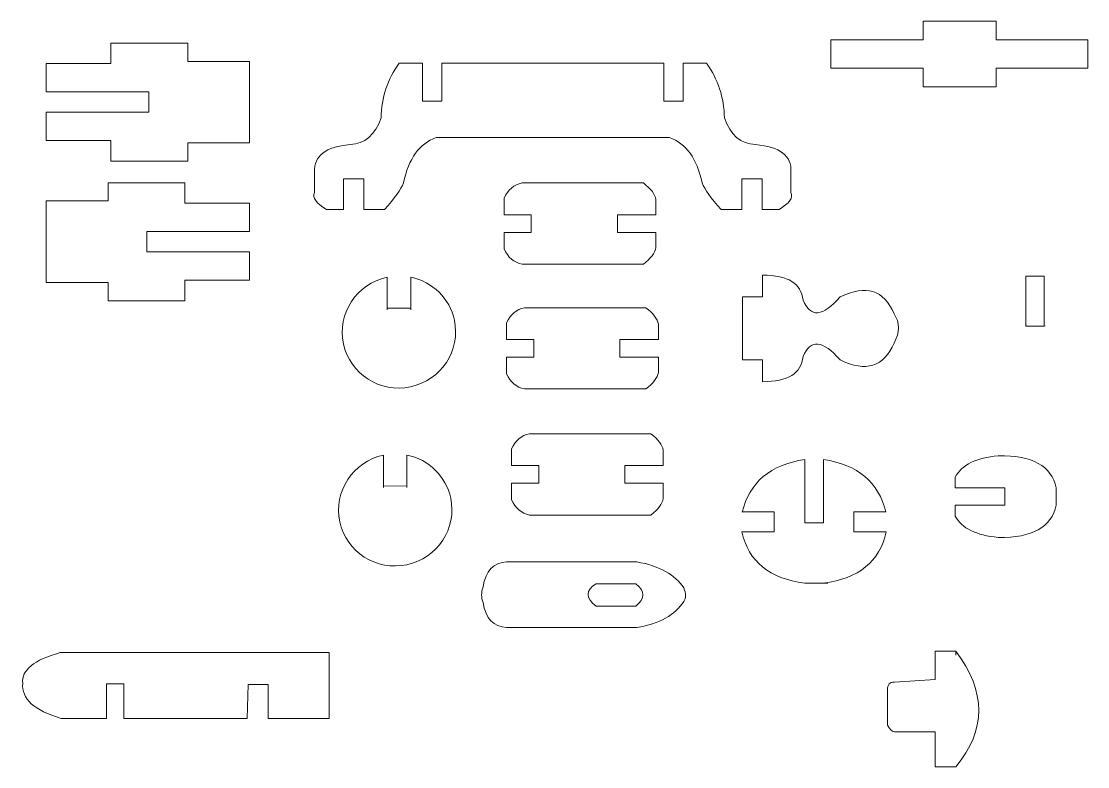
# Model space of a CAD drawing. Header units: centimetres. Extents: x -9.1 to 9.1, y -7.2 to 7.2.
# Drawn here: x -9.101 to -4.804, y 0.338 to 3.344 of the extents above; entities that cross this region are included whole.
import ezdxf

# ---------------------------------------------------------------- set-up
doc = ezdxf.new("R2010")
doc.units = ezdxf.units.CM
doc.header["$MEASUREMENT"] = 0
doc.layers.add('CAPA 1', color=7, linetype='Continuous')

msp = doc.modelspace()

# ---------------------------------------------------------------- linework, layer by layer
at = {"layer": 'CAPA 1', "color": 250, "lineweight": 9}
for points, knots in [([(-5.83857, 3.26905), (-5.83857, 3.26905), (-5.46728, 3.26905), (-5.46728, 3.26905), (-5.46728, 3.26905), (-5.46728, 3.26905), (-5.46728, 3.34375), (-5.46728, 3.34375), (-5.46728, 3.34375), (-5.46728, 3.34375), (-5.17289, 3.34375), (-5.17289, 3.34375), (-5.17289, 3.34375), (-5.17289, 3.34375), (-5.17289, 3.26905), (-5.17289, 3.26905), (-5.17289, 3.26905), (-5.17289, 3.26905), (-4.80379, 3.26905), (-4.80379, 3.26905)], [0, 0, 0, 0, 0.1666667, 0.1666667, 0.1666667, 0.1666667, 0.3333333, 0.3333333, 0.3333333, 0.3333333, 0.5, 0.5, 0.5, 0.5, 0.6666667, 0.6666667, 0.6666667, 0.6666667, 1, 1, 1, 1]), ([(-4.80379, 3.26905), (-4.80379, 3.26905), (-4.80379, 3.15443), (-4.80379, 3.15443), (-4.80379, 3.15443), (-4.80379, 3.15443), (-5.17289, 3.15443), (-5.17289, 3.15443), (-5.17289, 3.15443), (-5.17289, 3.15443), (-5.17289, 3.07973), (-5.17289, 3.07973), (-5.17289, 3.07973), (-5.17289, 3.07973), (-5.46728, 3.07973), (-5.46728, 3.07973), (-5.46728, 3.07973), (-5.46728, 3.07973), (-5.46728, 3.15443), (-5.46728, 3.15443), (-5.46728, 3.15443), (-5.46728, 3.15443), (-5.83857, 3.15443), (-5.83857, 3.15443), (-5.83857, 3.15443), (-5.83857, 3.15443), (-5.83857, 3.26905), (-5.83857, 3.26905)], [0, 0, 0, 0, 0.125, 0.125, 0.125, 0.125, 0.25, 0.25, 0.25, 0.25, 0.375, 0.375, 0.375, 0.375, 0.5, 0.5, 0.5, 0.5, 0.625, 0.625, 0.625, 0.625, 0.75, 0.75, 0.75, 0.75, 1, 1, 1, 1]), ([(-8.58699, 3.05878), (-8.58699, 3.05878), (-9.00091, 3.05878), (-9.00091, 3.05878), (-9.00091, 3.05878), (-9.00091, 3.05878), (-9.00091, 3.17299), (-9.00091, 3.17299), (-9.00091, 3.17299), (-9.00091, 3.17299), (-8.73992, 3.17299), (-8.73992, 3.17299), (-8.73992, 3.17299), (-8.73992, 3.17299), (-8.73992, 3.25604), (-8.73992, 3.25604), (-8.73992, 3.25604), (-8.73992, 3.25604), (-8.43013, 3.25604), (-8.43013, 3.25604), (-8.43013, 3.25604), (-8.43013, 3.25604), (-8.43013, 3.18223), (-8.43013, 3.18223), (-8.43013, 3.18223), (-8.43013, 3.18223), (-8.181, 3.18223), (-8.181, 3.18223)], [0, 0, 0, 0, 0.125, 0.125, 0.125, 0.125, 0.25, 0.25, 0.25, 0.25, 0.375, 0.375, 0.375, 0.375, 0.5, 0.5, 0.5, 0.5, 0.625, 0.625, 0.625, 0.625, 0.75, 0.75, 0.75, 0.75, 1, 1, 1, 1]), ([(-8.181, 3.18223), (-8.181, 3.18223), (-8.181, 2.85359), (-8.181, 2.85359), (-8.181, 2.85359), (-8.181, 2.85359), (-8.43013, 2.85359), (-8.43013, 2.85359), (-8.43013, 2.85359), (-8.43013, 2.85359), (-8.43013, 2.77978), (-8.43013, 2.77978), (-8.43013, 2.77978), (-8.43013, 2.77978), (-8.73992, 2.77978), (-8.73992, 2.77978), (-8.73992, 2.77978), (-8.73992, 2.77978), (-8.73992, 2.8628), (-8.73992, 2.8628), (-8.73992, 2.8628), (-8.73992, 2.8628), (-9.00091, 2.8628), (-9.00091, 2.8628), (-9.00091, 2.8628), (-9.00091, 2.8628), (-9.00091, 2.97704), (-9.00091, 2.97704), (-9.00091, 2.97704), (-9.00091, 2.97704), (-8.58699, 2.97704), (-8.58699, 2.97704), (-8.58699, 2.97704), (-8.58699, 2.97704), (-8.58699, 3.05878), (-8.58699, 3.05878)], [0, 0, 0, 0, 0.1, 0.1, 0.1, 0.1, 0.2, 0.2, 0.2, 0.2, 0.3, 0.3, 0.3, 0.3, 0.4, 0.4, 0.4, 0.4, 0.5, 0.5, 0.5, 0.5, 0.6, 0.6, 0.6, 0.6, 0.7, 0.7, 0.7, 0.7, 0.8, 0.8, 0.8, 0.8, 1, 1, 1, 1]), ([(-7.57829, 3.17523), (-7.62534, 3.11071), (-7.64965, 3.03698), (-7.6512, 2.954), (-7.6512, 2.954), (-7.67496, 2.8855), (-7.71671, 2.8496), (-7.77645, 2.84636), (-7.77645, 2.84636), (-7.87487, 2.83794), (-7.92248, 2.80132), (-7.91924, 2.73651)], [0, 0, 0, 0, 0.25, 0.25, 0.25, 0.25, 0.5, 0.5, 0.5, 0.5, 1, 1, 1, 1]), ([(-7.57829, 3.17523), (-7.57829, 3.17523), (-7.48425, 3.17523), (-7.48425, 3.17523), (-7.48425, 3.17523), (-7.48425, 3.17523), (-7.48425, 3.02213), (-7.48425, 3.02213), (-7.48425, 3.02213), (-7.48425, 3.02213), (-7.40658, 3.02213), (-7.40658, 3.02213), (-7.40658, 3.02213), (-7.40658, 3.02213), (-7.40658, 3.17523), (-7.40658, 3.17523)], [0, 0, 0, 0, 0.2, 0.2, 0.2, 0.2, 0.4, 0.4, 0.4, 0.4, 0.6, 0.6, 0.6, 0.6, 1, 1, 1, 1]), ([(-6.34047, 3.17523), (-6.34047, 3.17523), (-6.43451, 3.17523), (-6.43451, 3.17523), (-6.43451, 3.17523), (-6.43451, 3.17523), (-6.43451, 3.02213), (-6.43451, 3.02213), (-6.43451, 3.02213), (-6.43451, 3.02213), (-6.51218, 3.02213), (-6.51218, 3.02213), (-6.51218, 3.02213), (-6.51218, 3.02213), (-6.51218, 3.17523), (-6.51218, 3.17523)], [0, 0, 0, 0, 0.2, 0.2, 0.2, 0.2, 0.4, 0.4, 0.4, 0.4, 0.6, 0.6, 0.6, 0.6, 1, 1, 1, 1]), ([(-6.34047, 3.17523), (-6.29342, 3.11071), (-6.26911, 3.03698), (-6.26756, 2.954), (-6.26756, 2.954), (-6.2438, 2.8855), (-6.20205, 2.8496), (-6.14231, 2.84636), (-6.14231, 2.84636), (-6.04389, 2.83794), (-5.99628, 2.80132), (-5.99952, 2.73651)], [0, 0, 0, 0, 0.25, 0.25, 0.25, 0.25, 0.5, 0.5, 0.5, 0.5, 1, 1, 1, 1]), ([(-7.42932, 2.87491), (-7.49653, 2.85117), (-7.54047, 2.79039), (-7.56112, 2.69256), (-7.56112, 2.69256), (-7.57101, 2.66546), (-7.59664, 2.62959), (-7.63802, 2.58493)], [0, 0, 0, 0, 0.3333333, 0.3333333, 0.3333333, 0.3333333, 1, 1, 1, 1]), ([(-6.48944, 2.87491), (-6.42223, 2.85117), (-6.37829, 2.79039), (-6.35764, 2.69256), (-6.35764, 2.69256), (-6.34775, 2.66546), (-6.32212, 2.62959), (-6.28074, 2.58493)], [0, 0, 0, 0, 0.3333333, 0.3333333, 0.3333333, 0.3333333, 1, 1, 1, 1]), ([(-7.63802, 2.58493), (-7.63802, 2.58493), (-7.72152, 2.58493), (-7.72152, 2.58493), (-7.72152, 2.58493), (-7.72152, 2.58493), (-7.72152, 2.70796), (-7.72152, 2.70796), (-7.72152, 2.70796), (-7.72152, 2.70796), (-7.8028, 2.70796), (-7.8028, 2.70796), (-7.8028, 2.70796), (-7.8028, 2.70796), (-7.8028, 2.58493), (-7.8028, 2.58493), (-7.8028, 2.58493), (-7.8028, 2.58493), (-7.87101, 2.58493), (-7.87101, 2.58493), (-7.87101, 2.58493), (-7.91316, 2.60981), (-7.92923, 2.63283), (-7.91924, 2.65403), (-7.91924, 2.65403), (-7.91924, 2.65403), (-7.91924, 2.73651), (-7.91924, 2.73651)], [0, 0, 0, 0, 0.125, 0.125, 0.125, 0.125, 0.25, 0.25, 0.25, 0.25, 0.375, 0.375, 0.375, 0.375, 0.5, 0.5, 0.5, 0.5, 0.625, 0.625, 0.625, 0.625, 0.75, 0.75, 0.75, 0.75, 1, 1, 1, 1]), ([(-6.28074, 2.58493), (-6.28074, 2.58493), (-6.19724, 2.58493), (-6.19724, 2.58493), (-6.19724, 2.58493), (-6.19724, 2.58493), (-6.19724, 2.70796), (-6.19724, 2.70796), (-6.19724, 2.70796), (-6.19724, 2.70796), (-6.11595, 2.70796), (-6.11595, 2.70796), (-6.11595, 2.70796), (-6.11595, 2.70796), (-6.11595, 2.58493), (-6.11595, 2.58493), (-6.11595, 2.58493), (-6.11595, 2.58493), (-6.04775, 2.58493), (-6.04775, 2.58493), (-6.04775, 2.58493), (-6.0056, 2.60981), (-5.98953, 2.63283), (-5.99952, 2.65403), (-5.99952, 2.65403), (-5.99952, 2.65403), (-5.99952, 2.73651), (-5.99952, 2.73651)], [0, 0, 0, 0, 0.125, 0.125, 0.125, 0.125, 0.25, 0.25, 0.25, 0.25, 0.375, 0.375, 0.375, 0.375, 0.5, 0.5, 0.5, 0.5, 0.625, 0.625, 0.625, 0.625, 0.75, 0.75, 0.75, 0.75, 1, 1, 1, 1]), ([(-8.59491, 2.4958), (-8.59491, 2.4958), (-8.181, 2.4958), (-8.181, 2.4958), (-8.181, 2.4958), (-8.181, 2.4958), (-8.181, 2.61001), (-8.181, 2.61001), (-8.181, 2.61001), (-8.181, 2.61001), (-8.44201, 2.61001), (-8.44201, 2.61001), (-8.44201, 2.61001), (-8.44201, 2.61001), (-8.44201, 2.69306), (-8.44201, 2.69306), (-8.44201, 2.69306), (-8.44201, 2.69306), (-8.75178, 2.69306), (-8.75178, 2.69306), (-8.75178, 2.69306), (-8.75178, 2.69306), (-8.75178, 2.61925), (-8.75178, 2.61925), (-8.75178, 2.61925), (-8.75178, 2.61925), (-9.00091, 2.61925), (-9.00091, 2.61925)], [0, 0, 0, 0, 0.125, 0.125, 0.125, 0.125, 0.25, 0.25, 0.25, 0.25, 0.375, 0.375, 0.375, 0.375, 0.5, 0.5, 0.5, 0.5, 0.625, 0.625, 0.625, 0.625, 0.75, 0.75, 0.75, 0.75, 1, 1, 1, 1]), ([(-7.04589, 2.56353), (-7.04589, 2.56353), (-7.15575, 2.56353), (-7.15575, 2.56353), (-7.15575, 2.56353), (-7.15575, 2.56353), (-7.15575, 2.63054), (-7.15575, 2.63054)], [0, 0, 0, 0, 0.3333333, 0.3333333, 0.3333333, 0.3333333, 1, 1, 1, 1]), ([(-6.69876, 2.56353), (-6.69876, 2.56353), (-6.5439, 2.56353), (-6.5439, 2.56353), (-6.5439, 2.56353), (-6.5439, 2.56353), (-6.5439, 2.62503), (-6.5439, 2.62503)], [0, 0, 0, 0, 0.3333333, 0.3333333, 0.3333333, 0.3333333, 1, 1, 1, 1]), ([(-9.00091, 2.61925), (-9.00091, 2.61925), (-9.00091, 2.29061), (-9.00091, 2.29061), (-9.00091, 2.29061), (-9.00091, 2.29061), (-8.75178, 2.29061), (-8.75178, 2.29061), (-8.75178, 2.29061), (-8.75178, 2.29061), (-8.75178, 2.2168), (-8.75178, 2.2168), (-8.75178, 2.2168), (-8.75178, 2.2168), (-8.44201, 2.2168), (-8.44201, 2.2168), (-8.44201, 2.2168), (-8.44201, 2.2168), (-8.44201, 2.29982), (-8.44201, 2.29982), (-8.44201, 2.29982), (-8.44201, 2.29982), (-8.181, 2.29982), (-8.181, 2.29982), (-8.181, 2.29982), (-8.181, 2.29982), (-8.181, 2.41406), (-8.181, 2.41406), (-8.181, 2.41406), (-8.181, 2.41406), (-8.59491, 2.41406), (-8.59491, 2.41406), (-8.59491, 2.41406), (-8.59491, 2.41406), (-8.59491, 2.4958), (-8.59491, 2.4958)], [0, 0, 0, 0, 0.1, 0.1, 0.1, 0.1, 0.2, 0.2, 0.2, 0.2, 0.3, 0.3, 0.3, 0.3, 0.4, 0.4, 0.4, 0.4, 0.5, 0.5, 0.5, 0.5, 0.6, 0.6, 0.6, 0.6, 0.7, 0.7, 0.7, 0.7, 0.8, 0.8, 0.8, 0.8, 1, 1, 1, 1]), ([(-7.04589, 2.49278), (-7.04589, 2.49278), (-7.15575, 2.49278), (-7.15575, 2.49278), (-7.15575, 2.49278), (-7.15575, 2.49278), (-7.15575, 2.42577), (-7.15575, 2.42577)], [0, 0, 0, 0, 0.3333333, 0.3333333, 0.3333333, 0.3333333, 1, 1, 1, 1]), ([(-6.69876, 2.49278), (-6.69876, 2.49278), (-6.5439, 2.49278), (-6.5439, 2.49278), (-6.5439, 2.49278), (-6.5439, 2.49278), (-6.5439, 2.43125), (-6.5439, 2.43125)], [0, 0, 0, 0, 0.3333333, 0.3333333, 0.3333333, 0.3333333, 1, 1, 1, 1]), ([(-7.53208, 2.3122), (-7.44364, 2.29409), (-7.37457, 2.22601), (-7.35591, 2.13855), (-7.35591, 2.13855), (-7.32985, 2.01654), (-7.40877, 1.89625), (-7.53218, 1.86989), (-7.53218, 1.86989), (-7.65558, 1.84356), (-7.77675, 1.92111), (-7.8028, 2.04314), (-7.8028, 2.04314), (-7.82886, 2.16518), (-7.74994, 2.28545), (-7.62654, 2.3118)], [0, 0, 0, 0, 0.2, 0.2, 0.2, 0.2, 0.4, 0.4, 0.4, 0.4, 0.6, 0.6, 0.6, 0.6, 1, 1, 1, 1]), ([(-7.62654, 2.18725), (-7.62654, 2.18725), (-7.53208, 2.18765), (-7.53208, 2.18765), (-7.53208, 2.18765), (-7.53208, 2.18765), (-7.53208, 2.1807), (-7.53208, 2.1807), (-7.53208, 2.1807), (-7.53208, 2.1807), (-7.53208, 2.3122), (-7.53208, 2.3122)], [0, 0, 0, 0, 0.25, 0.25, 0.25, 0.25, 0.5, 0.5, 0.5, 0.5, 1, 1, 1, 1]), ([(-7.62654, 2.3118), (-7.62654, 2.3118), (-7.62654, 2.1807), (-7.62654, 2.1807), (-7.62654, 2.1807), (-7.62654, 2.1807), (-7.62654, 2.18725), (-7.62654, 2.18725)], [0, 0, 0, 0, 0.3333333, 0.3333333, 0.3333333, 0.3333333, 1, 1, 1, 1]), ([(-6.19477, 2.23256), (-6.19477, 2.23256), (-6.11406, 2.23256), (-6.11406, 2.23256), (-6.11406, 2.23256), (-6.11406, 2.23256), (-6.11406, 2.32045), (-6.11406, 2.32045), (-6.11406, 2.32045), (-6.01163, 2.31993), (-5.95722, 2.28625), (-5.9509, 2.21939), (-5.9509, 2.21939), (-5.9213, 2.14752), (-5.87151, 2.15193), (-5.80151, 2.23256), (-5.80151, 2.23256), (-5.69741, 2.28331), (-5.62492, 2.26059), (-5.58401, 2.16446)], [0, 0, 0, 0, 0.1666667, 0.1666667, 0.1666667, 0.1666667, 0.3333333, 0.3333333, 0.3333333, 0.3333333, 0.5, 0.5, 0.5, 0.5, 0.6666667, 0.6666667, 0.6666667, 0.6666667, 1, 1, 1, 1]), ([(-5.05364, 2.31559), (-5.05364, 2.31559), (-5.05364, 2.11459), (-5.05364, 2.11459), (-5.05364, 2.11459), (-5.05364, 2.11459), (-5.04928, 2.11576), (-5.04928, 2.11576)], [0, 0, 0, 0, 0.3333333, 0.3333333, 0.3333333, 0.3333333, 1, 1, 1, 1]), ([(-5.05364, 2.31559), (-5.05364, 2.31559), (-4.97891, 2.31559), (-4.97891, 2.31559), (-4.97891, 2.31559), (-4.97891, 2.31559), (-4.97891, 2.11459), (-4.97891, 2.11459), (-4.97891, 2.11459), (-4.97891, 2.11459), (-4.97455, 2.11576), (-4.97455, 2.11576)], [0, 0, 0, 0, 0.25, 0.25, 0.25, 0.25, 0.5, 0.5, 0.5, 0.5, 1, 1, 1, 1]), ([(-6.19477, 2.23256), (-6.19477, 2.23256), (-6.19477, 1.97833), (-6.19477, 1.97833), (-6.19477, 1.97833), (-6.19477, 1.97833), (-6.11406, 1.97833), (-6.11406, 1.97833), (-6.11406, 1.97833), (-6.11406, 1.97833), (-6.11406, 1.89044), (-6.11406, 1.89044), (-6.11406, 1.89044), (-6.01163, 1.89096), (-5.95722, 1.92464), (-5.9509, 1.9915), (-5.9509, 1.9915), (-5.9213, 2.06335), (-5.87151, 2.05896), (-5.80151, 1.97833), (-5.80151, 1.97833), (-5.69741, 1.92758), (-5.62492, 1.95028), (-5.58401, 2.04643), (-5.58401, 2.04643), (-5.56055, 2.08873), (-5.56055, 2.12806), (-5.58401, 2.16446)], [0, 0, 0, 0, 0.125, 0.125, 0.125, 0.125, 0.25, 0.25, 0.25, 0.25, 0.375, 0.375, 0.375, 0.375, 0.5, 0.5, 0.5, 0.5, 0.625, 0.625, 0.625, 0.625, 0.75, 0.75, 0.75, 0.75, 1, 1, 1, 1]), ([(-7.03593, 2.06033), (-7.03593, 2.06033), (-7.14579, 2.06033), (-7.14579, 2.06033), (-7.14579, 2.06033), (-7.14579, 2.06033), (-7.14579, 2.12734), (-7.14579, 2.12734)], [0, 0, 0, 0, 0.3333333, 0.3333333, 0.3333333, 0.3333333, 1, 1, 1, 1]), ([(-6.6888, 2.06033), (-6.6888, 2.06033), (-6.53393, 2.06033), (-6.53393, 2.06033), (-6.53393, 2.06033), (-6.53393, 2.06033), (-6.53393, 2.12184), (-6.53393, 2.12184)], [0, 0, 0, 0, 0.3333333, 0.3333333, 0.3333333, 0.3333333, 1, 1, 1, 1]), ([(-7.03593, 1.98959), (-7.03593, 1.98959), (-7.14579, 1.98959), (-7.14579, 1.98959), (-7.14579, 1.98959), (-7.14579, 1.98959), (-7.14579, 1.92258), (-7.14579, 1.92258)], [0, 0, 0, 0, 0.3333333, 0.3333333, 0.3333333, 0.3333333, 1, 1, 1, 1]), ([(-6.6888, 1.98959), (-6.6888, 1.98959), (-6.53393, 1.98959), (-6.53393, 1.98959), (-6.53393, 1.98959), (-6.53393, 1.98959), (-6.53393, 1.92806), (-6.53393, 1.92806)], [0, 0, 0, 0, 0.3333333, 0.3333333, 0.3333333, 0.3333333, 1, 1, 1, 1]), ([(-7.54702, 1.59478), (-7.45859, 1.57667), (-7.38951, 1.50859), (-7.37085, 1.42112), (-7.37085, 1.42112), (-7.3448, 1.29911), (-7.42371, 1.17882), (-7.54712, 1.15246), (-7.54712, 1.15246), (-7.67053, 1.12613), (-7.79169, 1.20368), (-7.81775, 1.32572), (-7.81775, 1.32572), (-7.84381, 1.44775), (-7.76489, 1.56802), (-7.64148, 1.59438)], [0, 0, 0, 0, 0.2, 0.2, 0.2, 0.2, 0.4, 0.4, 0.4, 0.4, 0.6, 0.6, 0.6, 0.6, 1, 1, 1, 1]), ([(-7.64148, 1.46982), (-7.64148, 1.46982), (-7.54702, 1.47022), (-7.54702, 1.47022), (-7.54702, 1.47022), (-7.54702, 1.47022), (-7.54702, 1.46327), (-7.54702, 1.46327), (-7.54702, 1.46327), (-7.54702, 1.46327), (-7.54702, 1.59478), (-7.54702, 1.59478)], [0, 0, 0, 0, 0.25, 0.25, 0.25, 0.25, 0.5, 0.5, 0.5, 0.5, 1, 1, 1, 1]), ([(-7.64148, 1.59438), (-7.64148, 1.59438), (-7.64148, 1.46327), (-7.64148, 1.46327), (-7.64148, 1.46327), (-7.64148, 1.46327), (-7.64148, 1.46982), (-7.64148, 1.46982)], [0, 0, 0, 0, 0.3333333, 0.3333333, 0.3333333, 0.3333333, 1, 1, 1, 1]), ([(-7.016, 1.55215), (-7.016, 1.55215), (-7.12586, 1.55215), (-7.12586, 1.55215), (-7.12586, 1.55215), (-7.12586, 1.55215), (-7.12586, 1.61916), (-7.12586, 1.61916)], [0, 0, 0, 0, 0.3333333, 0.3333333, 0.3333333, 0.3333333, 1, 1, 1, 1]), ([(-6.66887, 1.55215), (-6.66887, 1.55215), (-6.514, 1.55215), (-6.514, 1.55215), (-6.514, 1.55215), (-6.514, 1.55215), (-6.514, 1.61366), (-6.514, 1.61366)], [0, 0, 0, 0, 0.3333333, 0.3333333, 0.3333333, 0.3333333, 1, 1, 1, 1]), ([(-5.13774, 1.462), (-5.13774, 1.462), (-5.33767, 1.462), (-5.33767, 1.462), (-5.33767, 1.462), (-5.33767, 1.462), (-5.33767, 1.50595), (-5.33767, 1.50595), (-5.33767, 1.50595), (-5.31094, 1.55519), (-5.2531, 1.58374), (-5.16409, 1.59161), (-5.16409, 1.59161), (-5.02661, 1.59413), (-4.94897, 1.55093), (-4.93123, 1.462)], [0, 0, 0, 0, 0.2, 0.2, 0.2, 0.2, 0.4, 0.4, 0.4, 0.4, 0.6, 0.6, 0.6, 0.6, 1, 1, 1, 1]), ([(-7.016, 1.48141), (-7.016, 1.48141), (-7.12586, 1.48141), (-7.12586, 1.48141), (-7.12586, 1.48141), (-7.12586, 1.48141), (-7.12586, 1.4144), (-7.12586, 1.4144)], [0, 0, 0, 0, 0.3333333, 0.3333333, 0.3333333, 0.3333333, 1, 1, 1, 1]), ([(-6.66887, 1.48141), (-6.66887, 1.48141), (-6.514, 1.48141), (-6.514, 1.48141), (-6.514, 1.48141), (-6.514, 1.48141), (-6.514, 1.41988), (-6.514, 1.41988)], [0, 0, 0, 0, 0.3333333, 0.3333333, 0.3333333, 0.3333333, 1, 1, 1, 1]), ([(-4.93123, 1.462), (-4.93123, 1.462), (-4.93123, 1.39245), (-4.93123, 1.39245), (-4.93123, 1.39245), (-4.94897, 1.30352), (-5.02661, 1.2603), (-5.16409, 1.26282), (-5.16409, 1.26282), (-5.2531, 1.27069), (-5.31094, 1.29926), (-5.33767, 1.34851), (-5.33767, 1.34851), (-5.33767, 1.34851), (-5.33767, 1.39245), (-5.33767, 1.39245), (-5.33767, 1.39245), (-5.33767, 1.39245), (-5.13774, 1.39245), (-5.13774, 1.39245), (-5.13774, 1.39245), (-5.13774, 1.39245), (-5.13774, 1.462), (-5.13774, 1.462)], [0, 0, 0, 0, 0.1428571, 0.1428571, 0.1428571, 0.1428571, 0.2857143, 0.2857143, 0.2857143, 0.2857143, 0.4285714, 0.4285714, 0.4285714, 0.4285714, 0.5714286, 0.5714286, 0.5714286, 0.5714286, 0.7142857, 0.7142857, 0.7142857, 0.7142857, 1, 1, 1, 1]), ([(-6.19734, 1.28516), (-6.19734, 1.28516), (-6.06683, 1.28516), (-6.06683, 1.28516), (-6.06683, 1.28516), (-6.06683, 1.28516), (-6.06683, 1.36562), (-6.06683, 1.36562), (-6.06683, 1.36562), (-6.06683, 1.36562), (-6.19734, 1.36562), (-6.19734, 1.36562)], [0, 0, 0, 0, 0.25, 0.25, 0.25, 0.25, 0.5, 0.5, 0.5, 0.5, 1, 1, 1, 1]), ([(-5.6154, 1.28516), (-5.6154, 1.28516), (-5.74591, 1.28516), (-5.74591, 1.28516), (-5.74591, 1.28516), (-5.74591, 1.28516), (-5.74591, 1.36562), (-5.74591, 1.36562), (-5.74591, 1.36562), (-5.74591, 1.36562), (-5.6154, 1.36562), (-5.6154, 1.36562)], [0, 0, 0, 0, 0.25, 0.25, 0.25, 0.25, 0.5, 0.5, 0.5, 0.5, 1, 1, 1, 1]), ([(-6.62461, 1.07564), (-6.58672, 1.04575), (-6.58672, 1.01585), (-6.62461, 0.98596), (-6.62461, 0.98596), (-6.62461, 0.98596), (-6.78498, 0.98596), (-6.78498, 0.98596), (-6.78498, 0.98596), (-6.82748, 1.01862), (-6.82748, 1.04851), (-6.78498, 1.07564)], [0, 0, 0, 0, 0.25, 0.25, 0.25, 0.25, 0.5, 0.5, 0.5, 0.5, 1, 1, 1, 1]), ([(-8.94015, 0.53234), (-9.04933, 0.5645), (-9.1012, 0.612), (-9.09572, 0.6749), (-9.09572, 0.6749), (-9.1011, 0.72746), (-9.05053, 0.76849), (-8.94404, 0.79801), (-8.94404, 0.79801), (-8.94404, 0.79801), (-7.86047, 0.79801), (-7.86047, 0.79801), (-7.86047, 0.79801), (-7.86047, 0.79801), (-7.86047, 0.53234), (-7.86047, 0.53234), (-7.86047, 0.53234), (-7.86047, 0.53234), (-8.10589, 0.53234), (-8.10589, 0.53234), (-8.10589, 0.53234), (-8.10589, 0.53234), (-8.10589, 0.66882), (-8.10589, 0.66882), (-8.10589, 0.66882), (-8.10589, 0.66882), (-8.18723, 0.66882), (-8.18723, 0.66882), (-8.18723, 0.66882), (-8.18723, 0.66882), (-8.18723, 0.66882), (-8.18723, 0.66882), (-8.18723, 0.66882), (-8.18723, 0.66882), (-8.18723, 0.66882), (-8.18723, 0.66882), (-8.18723, 0.66882), (-8.18723, 0.66882), (-8.19104, 0.53234), (-8.19104, 0.53234), (-8.19104, 0.53234), (-8.19104, 0.53234), (-8.6882, 0.53234), (-8.6882, 0.53234), (-8.6882, 0.53234), (-8.6882, 0.53234), (-8.6882, 0.67261), (-8.6882, 0.67261), (-8.6882, 0.67261), (-8.6882, 0.67261), (-8.75795, 0.67261), (-8.75795, 0.67261), (-8.75795, 0.67261), (-8.75795, 0.67261), (-8.75795, 0.53234), (-8.75795, 0.53234), (-8.75795, 0.53234), (-8.75795, 0.53234), (-8.94015, 0.53234), (-8.94015, 0.53234)], [0, 0, 0, 0, 0.0625, 0.0625, 0.0625, 0.0625, 0.125, 0.125, 0.125, 0.125, 0.1875, 0.1875, 0.1875, 0.1875, 0.25, 0.25, 0.25, 0.25, 0.3125, 0.3125, 0.3125, 0.3125, 0.375, 0.375, 0.375, 0.375, 0.4375, 0.4375, 0.4375, 0.4375, 0.5, 0.5, 0.5, 0.5, 0.5625, 0.5625, 0.5625, 0.5625, 0.625, 0.625, 0.625, 0.625, 0.6875, 0.6875, 0.6875, 0.6875, 0.75, 0.75, 0.75, 0.75, 0.8125, 0.8125, 0.8125, 0.8125, 0.875, 0.875, 0.875, 0.875, 1, 1, 1, 1]), ([(-5.33498, 0.78807), (-5.33498, 0.78807), (-5.33498, 0.80376), (-5.33498, 0.80376), (-5.33498, 0.80376), (-5.33498, 0.80376), (-5.41895, 0.80376), (-5.41895, 0.80376), (-5.41895, 0.80376), (-5.41895, 0.80376), (-5.41895, 0.6894), (-5.41895, 0.6894), (-5.41895, 0.6894), (-5.41895, 0.6894), (-5.58234, 0.67886), (-5.58234, 0.67886), (-5.58234, 0.67886), (-5.60187, 0.67941), (-5.61112, 0.66905), (-5.61009, 0.6478)], [0, 0, 0, 0, 0.1666667, 0.1666667, 0.1666667, 0.1666667, 0.3333333, 0.3333333, 0.3333333, 0.3333333, 0.5, 0.5, 0.5, 0.5, 0.6666667, 0.6666667, 0.6666667, 0.6666667, 1, 1, 1, 1]), ([(-5.58234, 0.47863), (-5.58234, 0.47863), (-5.41895, 0.47863), (-5.41895, 0.47863), (-5.41895, 0.47863), (-5.41895, 0.47863), (-5.41895, 0.33801), (-5.41895, 0.33801), (-5.41895, 0.33801), (-5.41895, 0.33801), (-5.33498, 0.33801), (-5.33498, 0.33801)], [0, 0, 0, 0, 0.25, 0.25, 0.25, 0.25, 0.5, 0.5, 0.5, 0.5, 1, 1, 1, 1])]:
    msp.add_open_spline(points, degree=3, knots=knots, dxfattribs=at)
for points in [[(-7.40658, 3.17523), (-7.40658, 3.17523), (-6.51218, 3.17523), (-6.51218, 3.17523)], [(-7.42932, 2.87491), (-7.42932, 2.87491), (-6.48944, 2.87491), (-6.48944, 2.87491)], [(-7.15575, 2.63054), (-7.14031, 2.66451), (-7.11614, 2.68502), (-7.08326, 2.69204)], [(-7.08326, 2.69204), (-7.08326, 2.69204), (-6.59441, 2.69204), (-6.59441, 2.69204)], [(-6.59441, 2.69204), (-6.56455, 2.66942), (-6.54771, 2.64708), (-6.5439, 2.62503)], [(-7.04589, 2.56353), (-7.04589, 2.56353), (-7.04589, 2.49278), (-7.04589, 2.49278)], [(-6.69876, 2.56353), (-6.69876, 2.56353), (-6.69876, 2.49278), (-6.69876, 2.49278)], [(-7.15575, 2.42577), (-7.14031, 2.39179), (-7.11614, 2.37129), (-7.08326, 2.36424)], [(-6.59441, 2.36424), (-6.56455, 2.38689), (-6.54771, 2.40923), (-6.5439, 2.43125)], [(-7.08326, 2.36424), (-7.08326, 2.36424), (-6.59441, 2.36424), (-6.59441, 2.36424)], [(-7.14579, 2.12734), (-7.13034, 2.16132), (-7.10618, 2.18182), (-7.0733, 2.18885)], [(-7.0733, 2.18885), (-7.0733, 2.18885), (-6.58445, 2.18885), (-6.58445, 2.18885)], [(-6.58445, 2.18885), (-6.55458, 2.16623), (-6.53774, 2.14388), (-6.53393, 2.12184)], [(-5.05364, 2.11459), (-5.05364, 2.11459), (-4.97891, 2.11459), (-4.97891, 2.11459)], [(-7.03593, 2.06033), (-7.03593, 2.06033), (-7.03593, 1.98959), (-7.03593, 1.98959)], [(-6.6888, 2.06033), (-6.6888, 2.06033), (-6.6888, 1.98959), (-6.6888, 1.98959)], [(-7.14579, 1.92258), (-7.13034, 1.8886), (-7.10618, 1.8681), (-7.0733, 1.86105)], [(-6.58445, 1.86105), (-6.55458, 1.88369), (-6.53774, 1.90604), (-6.53393, 1.92806)], [(-7.0733, 1.86105), (-7.0733, 1.86105), (-6.58445, 1.86105), (-6.58445, 1.86105)], [(-7.12586, 1.61916), (-7.11041, 1.65314), (-7.08625, 1.67364), (-7.05337, 1.68067)], [(-7.05337, 1.68067), (-7.05337, 1.68067), (-6.56452, 1.68067), (-6.56452, 1.68067)], [(-6.56452, 1.68067), (-6.53465, 1.65805), (-6.51781, 1.6357), (-6.514, 1.61366)], [(-7.016, 1.55215), (-7.016, 1.55215), (-7.016, 1.48141), (-7.016, 1.48141)], [(-6.66887, 1.55215), (-6.66887, 1.55215), (-6.66887, 1.48141), (-6.66887, 1.48141)], [(-5.94425, 1.57654), (-6.08277, 1.55594), (-6.16665, 1.48514), (-6.19589, 1.36418)], [(-5.94425, 1.32081), (-5.94425, 1.32081), (-5.94425, 1.57654), (-5.94425, 1.57654)], [(-5.86849, 1.32081), (-5.86849, 1.32081), (-5.86849, 1.57654), (-5.86849, 1.57654)], [(-5.86849, 1.57654), (-5.72996, 1.55594), (-5.64609, 1.48514), (-5.61682, 1.36418)], [(-6.56452, 1.35287), (-6.53465, 1.37551), (-6.51781, 1.39786), (-6.514, 1.41988)], [(-7.12586, 1.4144), (-7.11041, 1.38042), (-7.08625, 1.35992), (-7.05337, 1.35287)], [(-7.05337, 1.35287), (-7.05337, 1.35287), (-6.56452, 1.35287), (-6.56452, 1.35287)], [(-5.94425, 1.32081), (-5.94425, 1.32081), (-5.86849, 1.32081), (-5.86849, 1.32081)], [(-6.19734, 1.28516), (-6.17051, 1.16509), (-6.08614, 1.09612), (-5.94425, 1.07825)], [(-5.6154, 1.28516), (-5.64223, 1.16509), (-5.72658, 1.09612), (-5.86849, 1.07825)], [(-7.24032, 1.06301), (-7.22954, 1.12763), (-7.19785, 1.16113), (-7.14529, 1.16352)], [(-7.14529, 1.16352), (-7.14529, 1.16352), (-6.62077, 1.16352), (-6.62077, 1.16352)], [(-6.62077, 1.16352), (-6.52912, 1.14785), (-6.46615, 1.11288), (-6.43182, 1.05862)], [(-6.78498, 1.07564), (-6.78498, 1.07564), (-6.62461, 1.07564), (-6.62461, 1.07564)], [(-5.94425, 1.07825), (-5.94425, 1.07825), (-5.85066, 1.07825), (-5.85066, 1.07825)], [(-7.24032, 1.06301), (-7.24837, 1.04139), (-7.24837, 1.02029), (-7.24032, 0.99971)], [(-6.43182, 1.05862), (-6.42218, 1.03598), (-6.42218, 1.01782), (-6.43182, 1.0041)], [(-7.24032, 0.99971), (-7.22954, 0.93512), (-7.19785, 0.90161), (-7.14529, 0.8992)], [(-6.62077, 0.8992), (-6.52912, 0.91487), (-6.46615, 0.94984), (-6.43182, 1.0041)], [(-7.14529, 0.8992), (-7.14529, 0.8992), (-6.62077, 0.8992), (-6.62077, 0.8992)], [(-5.33498, 0.80376), (-5.21217, 0.641), (-5.21217, 0.48575), (-5.33498, 0.33801)], [(-5.61009, 0.6478), (-5.61009, 0.6478), (-5.61009, 0.50499), (-5.61009, 0.50499)], [(-5.61009, 0.50499), (-5.60185, 0.48857), (-5.59261, 0.47978), (-5.58234, 0.47863)]]:
    msp.add_open_spline(points, degree=3, dxfattribs=at)

doc.saveas('drawing.dxf')
